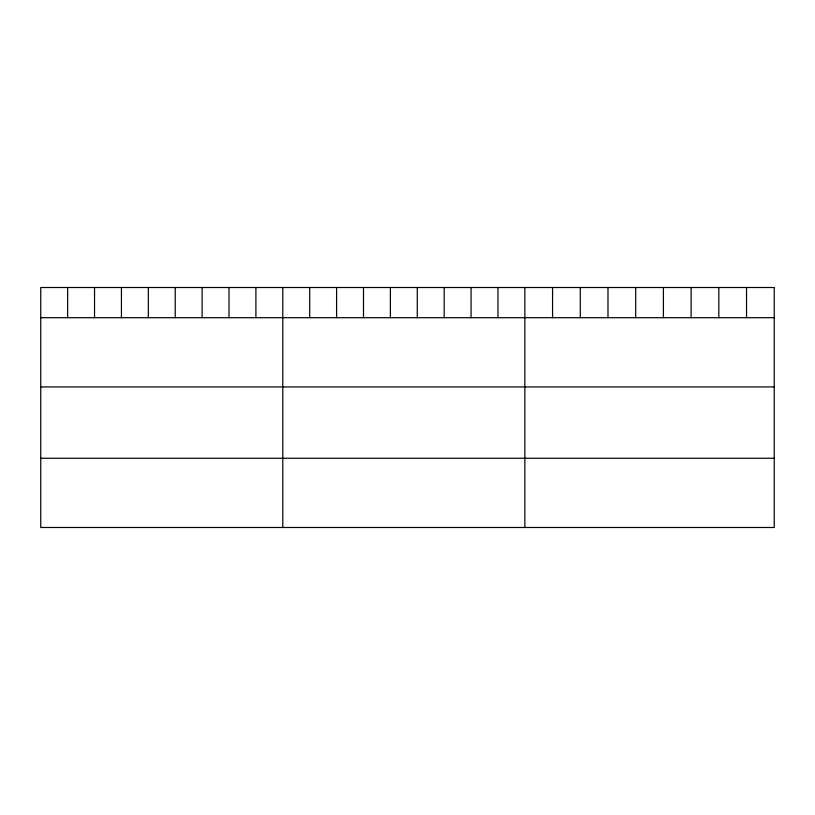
<?xml version="1.0" encoding="UTF-8"?>
<svg xmlns="http://www.w3.org/2000/svg" width="815" height="815" viewBox="0 0 815 815"><rect width="100%" height="100%" fill="white"/><g stroke="black" fill="none" stroke-linecap="round" stroke-linejoin="round"><path stroke-width="1.22" d="M40.75 317.697L774.25 317.697M40.75 386.931L774.25 386.931M40.75 458.254L774.25 458.254M746.54 287.512L746.54 317.697M718.83 287.512L718.83 317.697M691.12 287.512L691.12 317.697M663.41 287.512L663.41 317.697M635.7 287.512L635.7 317.697M607.99 287.512L607.99 317.697M580.28 287.512L580.28 317.697M552.57 287.512L552.57 317.697M524.86 287.512L524.86 527.488M497.965 287.512L497.965 317.697M471.07 287.512L471.07 317.697M444.175 287.512L444.175 317.697M417.28 287.512L417.28 317.697M390.385 287.512L390.385 317.697M363.49 287.512L363.49 317.697M336.595 287.512L336.595 317.697M309.7 287.512L309.7 317.697M282.805 287.512L282.805 527.488M255.91 287.512L255.91 317.697M229.015 287.512L229.015 317.697M202.12 287.512L202.12 317.697M175.225 287.512L175.225 317.697M148.33 287.512L148.33 317.697M121.435 287.512L121.435 317.697M94.54 287.512L94.54 317.697M67.645 287.512L67.645 317.697M774.25 287.512L40.75 287.512L40.75 527.488L774.25 527.488L774.25 287.512"/></g></svg>
